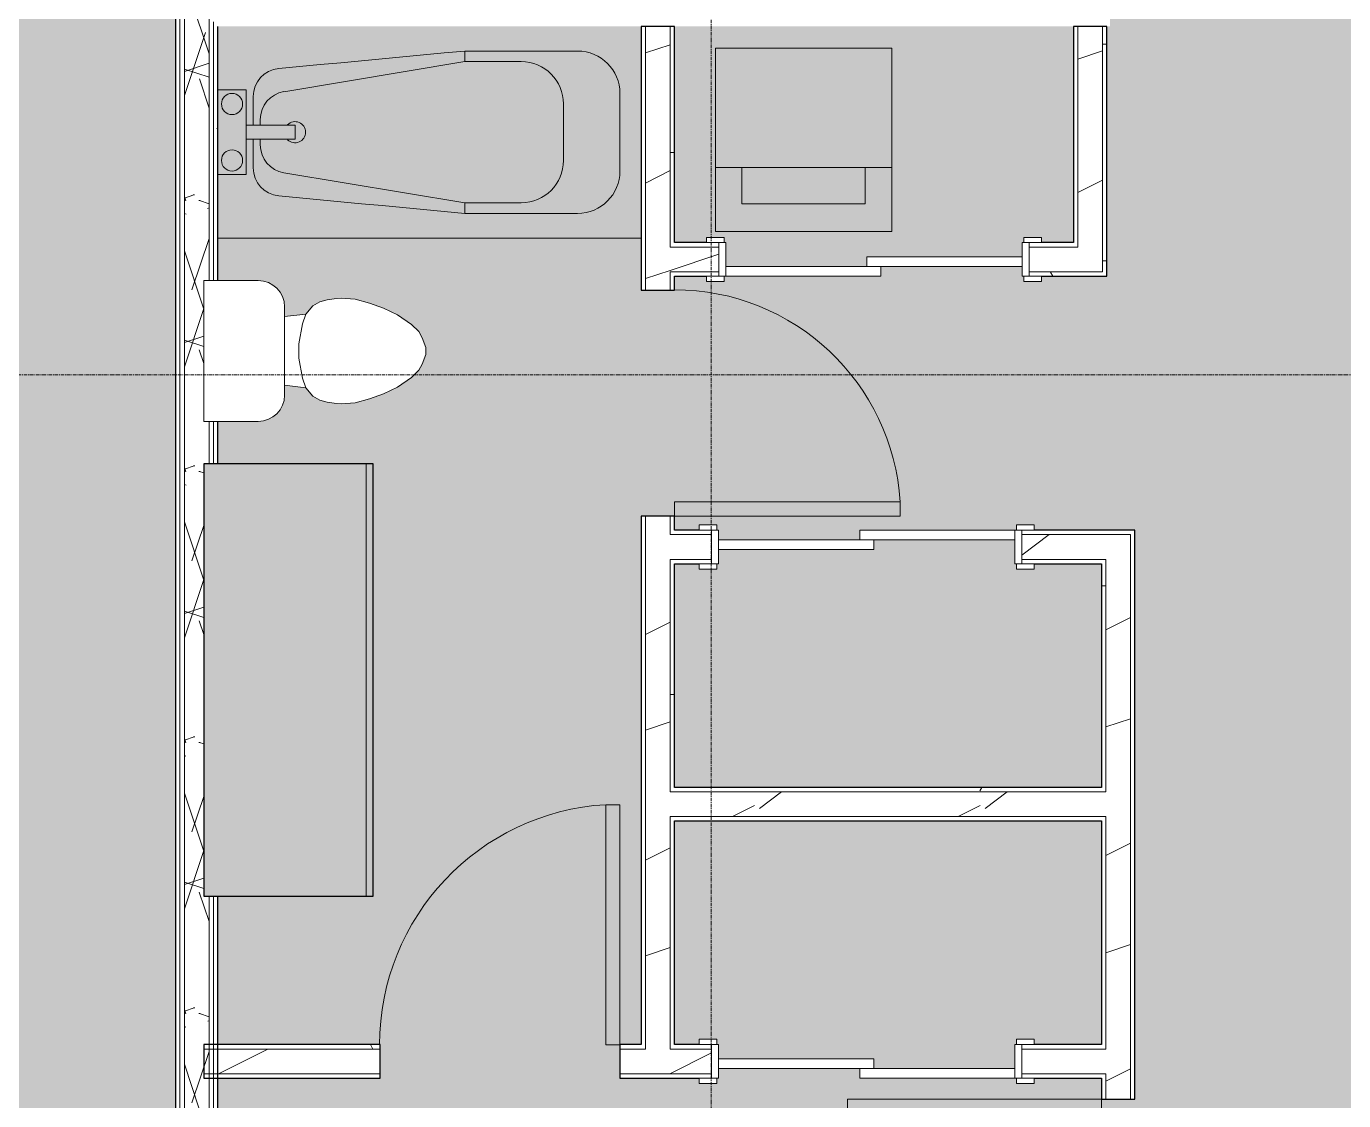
# Model space of a CAD drawing. Header units: inches. Extents: x -4414 to -113, y 9396 to 12816.
# Drawn here: x -3238.3 to -3051.5, y 11431.7 to 11584 of the extents above; entities that cross this region are included whole.
import ezdxf

# ---------------------------------------------------------------- set-up
doc = ezdxf.new("R2010")
doc.units = ezdxf.units.IN
doc.header["$MEASUREMENT"] = 0
doc.linetypes.add('Grid Line 1_2_', pattern=[0.875, 0.5, -0.125, 0.125, -0.125])
for name, color, linetype, lineweight in [('0-1', 7, 'Continuous', 5), ('0-2', 7, 'Continuous', 9), ('A-AREA-PATT-4', 254, 'Continuous', 9), ('A-AREA-PATT-6', 41, 'Continuous', 9), ('A-DOOR-1', 7, 'Continuous', 9), ('A-DOOR-2', 90, 'Continuous', 13), ('A-DOOR-FRAM-1', 90, 'Continuous', 13), ('A-WALL', 113, 'Continuous', 9), ('A-WALL-3', 250, 'Continuous', 25), ('A-WALL-4', 7, 'Continuous', 9), ('A-WALL-PATT-1', 8, 'Continuous', 9), ('A-WALL-PATT-2', 7, 'Continuous', 9), ('A-WALL-PATT-3', 111, 'Continuous', 9), ('I-WALL-1', 2, 'Continuous', 25), ('P-SANR-FIXT-1', 7, 'Continuous', 9), ('P-SANR-FIXT-2', 8, 'Continuous', 9), ('P-SANR-FIXT-3', 9, 'Continuous', 9), ('Q-CASE-1', 9, 'Continuous', 9), ('Q-CASE-2', 250, 'Continuous', 25), ('Q-CASE-3', 7, 'Continuous', 9), ('S-GRID-1', 1, 'Grid Line 1_2_', 9)]:
    doc.layers.add(name, color=color, linetype=linetype, lineweight=lineweight)
pattern_1 = [(0, (0, 0), (61.44, 15.36), [2.534, -43.546, 2.534, -43.546, -245.76]), (0, (0, 0), (61.44, 15.36), [-92.16, 2.534, -89.626, 2.534, -43.546, -107.52]), (0, (0, 0), (61.44, 15.36), [-230.4, 2.534, -28.186, 2.534, -74.266]), (120, (23.04, 7.68), (-44.02215, 45.5286), [2.534, -43.546, 2.534, -43.546, -245.76]), (120, (23.04, 7.68), (-44.02215, 45.5286), [-92.16, 2.534, -89.626, 2.534, -43.546, -107.52]), (120, (23.04, 7.68), (-44.02215, 45.5286), [-230.4, 2.534, -28.186, 2.534, -74.266]), (240, (30.72, 38.4), (-17.41785, -60.8886), [2.534, -43.546, 2.534, -43.546, -245.76]), (240, (30.72, 38.4), (-17.41785, -60.8886), [-92.16, 2.534, -89.626, 2.534, -43.546, -107.52]), (240, (30.72, 38.4), (-17.41785, -60.8886), [-230.4, 2.534, -28.186, 2.534, -74.266])]
pattern_2 = [(216.87, (12.795, 31.987), (95.9612857, 63.9749714), [15.994, -143.942]), (206.565, (31.987, 22.391), (-31.986981, -31.986924), [35.763, -35.763]), (198.435, (31.987, 6.397), (-63.974746, -31.987128), [20.231, -80.922])]

# ---------------------------------------------------------------- blocks, each defined once
blk = doc.blocks.new('Single-Flush - 32_ x 84_-1372862-FLOOR PLAN - 3RD FLOOR')
at = {"layer": 'A-DOOR-1'}
blk.add_arc((16, 2.37), 32.07, 93.5759, 180, dxfattribs=at)
at = {"layer": 'A-DOOR-2'}
for p, q in [((14, 2.37), (14, 34.38)), ((16, 34.38), (14, 34.38)), ((16, 2.37), (16, 34.38)), ((16, 2.37), (14, 2.37))]:
    blk.add_line(p, q, dxfattribs=at)
blk = doc.blocks.new('Stacked Washer and Dryer - 26_x25_ - Private-1372850-FLOOR PLAN - 3RD FLOOR')
at = {"layer": 'P-SANR-FIXT-2'}
blk.add_hatch(color=256, dxfattribs=at).paths.add_polyline_path([(26, -9.25), (26, 12.5), (0, 12.5), (0, -12.5), (26, -12.5)], flags=0)
at = {"layer": 'P-SANR-FIXT-1'}
for p, q in [((0, 12.5), (26, 12.5)), ((0, 12.5), (0, -12.5)), ((16.91, -12.5), (16.91, 12.5)), ((26, 12.5), (26, -12.5)), ((22.09, 8.75), (16.91, 8.75)), ((22.09, -8.75), (22.09, 8.75)), ((16.91, -8.75), (22.09, -8.75)), ((26, -12.5), (0, -12.5))]:
    blk.add_line(p, q, dxfattribs=at)
blk = doc.blocks.new('Single-Flush - 36_ x 84_-1372839-FLOOR PLAN - 3RD FLOOR')
at = {"layer": 'A-DOOR-1'}
blk.add_arc((18, 2.37), 36.07, 93.1789, 180, dxfattribs=at)
at = {"layer": 'A-DOOR-2'}
for p, q in [((16, 2.37), (16, 38.39)), ((18, 38.39), (16, 38.39)), ((18, 2.37), (18, 38.39)), ((18, 2.37), (16, 2.37))]:
    blk.add_line(p, q, dxfattribs=at)
blk = doc.blocks.new('Single-Flush - 34_ x 84_-1372840-FLOOR PLAN - 3RD FLOOR')
at = {"layer": 'A-DOOR-1'}
blk.add_arc((17, 2.37), 34.07, 93.3657, 180, dxfattribs=at)
at = {"layer": 'A-DOOR-2'}
for p, q in [((15, 2.37), (15, 36.38)), ((17, 36.38), (15, 36.38)), ((17, 2.37), (17, 36.38)), ((17, 2.37), (15, 2.37))]:
    blk.add_line(p, q, dxfattribs=at)
blk = doc.blocks.new('FOLDING_SLIDING CLOSET - 42_ x 80_-1372874-FLOOR PLAN - 3RD FLOOR')
at = {"layer": 'A-DOOR-1'}
for p, q in [((-21.25, 3), (-23.75, 3)), ((-23.75, 3), (-23.75, 2.25)), ((-23.75, 2.25), (-21.25, 2.25)), ((-21.25, 2.25), (-21.25, 3)), ((23.75, 3), (21.25, 3)), ((21.25, 3), (21.25, 2.25)), ((21.25, 2.25), (23.75, 2.25)), ((23.75, 2.25), (23.75, 3)), ((-21.25, -2.5), (-23.75, -2.5)), ((-23.75, -2.5), (-23.75, -3.25)), ((-23.75, -3.25), (-21.25, -3.25)), ((-21.25, -3.25), (-21.25, -2.5)), ((23.75, -2.5), (21.25, -2.5)), ((21.25, -2.5), (21.25, -3.25)), ((21.25, -3.25), (23.75, -3.25)), ((23.75, -3.25), (23.75, -2.5))]:
    blk.add_line(p, q, dxfattribs=at)
at = {"layer": 'A-DOOR-2'}
for p, q in [((1, 2.25), (-21, 2.25)), ((-21, 2.25), (-21, 0.88)), ((1, 0.88), (1, 2.25)), ((-21, 0.88), (1, 0.88)), ((21, 0.88), (-1, 0.88)), ((-1, 0.88), (-1, -0.5)), ((21, -0.5), (21, 0.88)), ((-1, -0.5), (21, -0.5))]:
    blk.add_line(p, q, dxfattribs=at)
at = {"layer": 'A-DOOR-FRAM-1'}
for p, q in [((-21, 2.25), (-22, 2.25)), ((-22, 2.25), (-22, -2.5)), ((-21, -2.5), (-21, 2.25)), ((21, 2.25), (21, -2.5)), ((22, 2.25), (21, 2.25)), ((22, -2.5), (22, 2.25)), ((-22, -2.5), (-21, -2.5)), ((21, -2.5), (22, -2.5))]:
    blk.add_line(p, q, dxfattribs=at)
blk = doc.blocks.new('Toilet-Domestic-3D - Toilet-Domestic-3D-1352612-FLOOR PLAN - 3RD FLOOR')
at = {"layer": 'P-SANR-FIXT-1'}
for p, q in [((-9.98, 19.48), (9.98, 19.48)), ((-9.98, 11.75), (-9.98, 19.48)), ((9.98, 19.48), (9.98, 11.75)), ((6.25, 8.02), (-6.25, 8.02)), ((-4.86, 8.02), (-5.21, 5)), ((4.86, 8.02), (5.21, 5)), ((-1, 6), (-3.84, 5.5)), ((1, 6), (-1, 6)), ((3.84, 5.5), (1, 6)), ((-6.4, 4), (-6.97, 3)), ((-5.21, 5), (-6.4, 4)), ((-3.84, 5.5), (-5.21, 5)), ((5.21, 5), (3.84, 5.5)), ((6.4, 4), (5.21, 5)), ((6.97, 3), (6.4, 4)), ((-7.24, 2), (-7.41, 1)), ((-6.97, 3), (-7.24, 2)), ((7.24, 2), (6.97, 3)), ((7.41, 1), (7.24, 2)), ((-7.41, 1), (-7.5, 0)), ((-7.5, 0), (-7.33, -1.99)), ((7.33, -1.99), (7.5, 0)), ((7.5, 0), (7.41, 1)), ((-7.33, -1.99), (-6.79, -4)), ((6.79, -4), (7.33, -1.99)), ((-6.79, -4), (-6.06, -6)), ((6.06, -6), (6.79, -4)), ((-6.06, -6), (-5.13, -8)), ((5.13, -8), (6.06, -6)), ((-5.13, -8), (-3.74, -10)), ((3.74, -10), (5.13, -8)), ((-3.74, -10), (-2.74, -11)), ((-2.74, -11), (-1.87, -11.5)), ((1.87, -11.5), (2.74, -11)), ((2.74, -11), (3.74, -10)), ((-1.87, -11.5), (-0.5, -12)), ((-0.5, -12), (0.5, -12)), ((0.5, -12), (1.87, -11.5))]:
    blk.add_line(p, q, dxfattribs=at)
for centre, start, end in [((-6.25, 11.75), 180, 270), ((6.25, 11.75), 270, 360)]:
    blk.add_arc(centre, 3.73, start, end, dxfattribs=at)
blk = doc.blocks.new('OD_CW_Base Cabinet - OD_CW_Base Cabinet-1372836-FLOOR PLAN - 3RD FLOOR')
at = {"layer": 'Q-CASE-1'}
for points in [[(61.99, 24), (0.74, 24), (0.74, 1), (61.99, 1)], [(61.99, 1), (0.74, 1), (0.74, 0), (61.99, 0)]]:
    blk.add_hatch(color=256, dxfattribs=at).paths.add_polyline_path(points, flags=0)
at = {"layer": 'Q-CASE-2'}
for p, q in [((61.99, 24), (0.74, 24)), ((0.74, 24), (0.74, 0)), ((61.99, 0), (61.99, 24)), ((0.74, 0), (61.99, 0))]:
    blk.add_line(p, q, dxfattribs=at)
at = {"layer": 'Q-CASE-3'}
for p, q in [((0.74, 1), (0.74, 24)), ((0.74, 24), (61.99, 24)), ((61.99, 24), (61.99, 1)), ((0.74, 0), (0.74, 1)), ((0.74, 1), (61.99, 1)), ((61.99, 1), (0.74, 1)), ((61.99, 0), (0.74, 0)), ((61.99, 1), (61.99, 0))]:
    blk.add_line(p, q, dxfattribs=at)
blk = doc.blocks.new('Bath Tub - Maestro - 60_x30_-V3-FLOOR PLAN - 3RD FLOOR')
at = {"layer": 'P-SANR-FIXT-3'}
for points in [[(60, 0), (60, 30), (0, 30), (0, 21), (4, 21), (4, 16), (5, 16), (5.06, 20.74), (5.21, 21.33), (5.48, 21.94), (5.83, 22.49), (6.27, 22.97), (6.79, 23.38), (7.36, 23.69), (7.98, 23.91), (9.35, 24.09), (35, 26.5), (51, 26.5), (52.55, 26.3), (54, 25.7), (55.24, 24.74), (56.2, 23.5), (56.8, 22.05), (57, 20.5), (57, 9.5), (56.91, 8.46), (56.64, 7.45), (56.2, 6.5), (55.6, 5.64), (54.86, 4.9), (54, 4.3), (53.05, 3.86), (52.04, 3.59), (51, 3.5), (35, 3.5), (7.98, 6.09), (7.36, 6.31), (6.79, 6.62), (6.27, 7.03), (5.83, 7.51), (5.48, 8.06), (5.21, 8.67), (5.05, 9.3), (5, 9.96), (5, 14), (4, 13.96), (4, 9), (0, 9), (0, 0), (51.07, 0)], [(9.35, 20.74), (35, 25), (35, 26.5), (8.63, 24.03), (9.17, 21.56)], [(43, 25), (51, 26.5), (35, 26.5), (35, 25), (41.38, 25)], [(49, 19), (57, 20.5), (56.8, 22.05), (56.2, 23.5), (55.24, 24.74), (54, 25.7), (52.55, 26.3), (51, 26.5), (43, 25), (44.64, 24.76), (46, 24.2), (47.24, 23.24), (48.2, 22), (48.8, 20.5)], [(35, 5), (43, 5), (44.64, 5.24), (46.03, 5.83), (47.28, 6.81), (48.2, 8), (48.8, 9.5), (49, 11), (49, 19), (48.8, 20.55), (48.16, 22.05), (47.24, 23.24), (46, 24.2), (44.55, 24.8), (43, 25), (35, 25), (9.06, 20.64), (8.03, 20.28), (6.82, 19.17), (6.24, 18.17), (6, 16.8), (6, 16), (10.94, 16), (10.94, 14), (6, 14), (6, 13.2), (6.24, 11.83), (6.98, 10.59), (8.03, 9.72), (9.35, 9.26), (30.07, 5.82)], [(6, 16.8), (6.24, 18.17), (6.98, 19.41), (8.03, 20.28), (9.35, 20.74), (8.63, 24.03), (7.98, 23.91), (7.35, 23.69), (6.74, 23.34), (6.27, 22.97), (5.72, 22.32), (5.48, 21.94), (5.21, 21.33), (5.05, 20.7), (5.05, 19.87), (5.92, 17.06)], [(57, 9.5), (57, 20.5), (49, 19), (49, 11), (56.91, 9.52)], [(6, 14), (10.94, 14), (10.94, 16), (4, 16), (4, 14), (5.32, 14)], [(8.63, 5.97), (9.35, 9.26), (7.98, 9.76), (6.95, 10.62), (6.24, 11.83), (6, 13.2), (5, 9.96), (5.05, 9.3), (5.24, 8.6), (5.72, 7.68), (5.87, 7.47), (6.33, 6.98), (6.79, 6.62), (7.36, 6.31), (8, 6.08)], [(51, 3.5), (52.26, 3.65), (53.05, 3.86), (54, 4.3), (55.12, 5.16), (55.72, 5.83), (56.34, 6.81), (56.76, 7.9), (56.93, 8.66), (57, 9.5), (49, 11), (48.8, 9.45), (48.12, 7.9), (47.24, 6.76), (46, 5.8), (44.55, 5.2), (43.07, 4.99), (50.51, 3.59)], [(35, 3.5), (35, 5), (9.35, 9.26), (8.63, 5.97), (33.41, 3.65)], [(35, 3.5), (51, 3.5), (43, 5), (35, 5), (35, 3.65)]]:
    blk.add_hatch(color=256, dxfattribs=at).paths.add_polyline_path(points, flags=0)
h = blk.add_hatch(color=256, dxfattribs=at)
h.paths.add_polyline_path([(0.94, 9), (4, 9), (4, 21), (0, 21), (0, 9), (0.93, 9)], flags=0)
h.paths.add_polyline_path([(2, 9.5), (1.61, 9.55), (1.25, 9.7), (0.93, 9.96), (0.7, 10.25), (0.55, 10.61), (0.5, 11), (0.55, 11.39), (0.7, 11.75), (0.94, 12.06), (1.25, 12.3), (1.61, 12.45), (2, 12.5), (2.39, 12.45), (2.75, 12.3), (3.06, 12.06), (3.33, 11.67), (3.45, 11.39), (3.5, 11), (3.45, 10.61), (3.3, 10.25), (3.06, 9.94), (2.75, 9.7), (2.39, 9.55)], flags=0)
h.paths.add_polyline_path([(2, 17.5), (1.61, 17.55), (1.25, 17.7), (0.93, 17.96), (0.7, 18.25), (0.55, 18.61), (0.5, 19), (0.55, 19.39), (0.7, 19.75), (0.94, 20.06), (1.25, 20.3), (1.61, 20.45), (2, 20.5), (2.39, 20.45), (2.75, 20.3), (3.06, 20.06), (3.3, 19.75), (3.45, 19.39), (3.5, 19), (3.33, 18.33), (3.3, 18.25), (3.02, 17.91), (2.75, 17.7), (2.39, 17.55)], flags=0)
h = blk.add_hatch(color=256, dxfattribs=at)
h.paths.add_polyline_path([(2, 9.5), (2.39, 9.55), (2.75, 9.7), (3.06, 9.94), (3.3, 10.25), (3.45, 10.61), (3.5, 11), (3.33, 11.67), (3.3, 11.75), (3.06, 12.06), (2.75, 12.3), (2.39, 12.45), (2, 12.5), (1.61, 12.45), (1.25, 12.3), (0.93, 12.04), (0.7, 11.75), (0.55, 11.39), (0.5, 11), (0.55, 10.61), (0.7, 10.25), (0.94, 9.94), (1.25, 9.7), (1.61, 9.55)], flags=0)
h.paths.add_polyline_path([(2, 17.5), (2.39, 17.55), (3.02, 17.91), (3.06, 17.94), (3.33, 18.33), (3.45, 18.61), (3.5, 19), (3.45, 19.39), (3.3, 19.75), (3.06, 20.06), (2.75, 20.3), (2.38, 20.45), (2, 20.5), (1.61, 20.45), (1.25, 20.3), (0.93, 20.04), (0.7, 19.75), (0.55, 19.39), (0.5, 19), (0.55, 18.61), (0.7, 18.25), (0.94, 17.94), (1.25, 17.7), (1.61, 17.55)], flags=0)
h = blk.add_hatch(color=256, dxfattribs=at)
h.paths.add_polyline_path([(5, 9.96), (6, 13.2), (6, 14), (5, 14), (5, 10.39)], flags=0)
h.paths.add_polyline_path([(5.54, 16), (6, 16), (6, 16.8), (5, 20.04), (5.05, 16), (5.21, 16)], flags=0)
at = {"layer": 'P-SANR-FIXT-1'}
for p, q in [((35, 26.5), (51, 26.5)), ((35, 26.5), (35, 25)), ((35, 25), (9.35, 20.74)), ((43, 25), (35, 25)), ((4, 21), (0, 21)), ((4, 16), (4, 21)), ((5, 16), (5, 20.04)), ((49, 11), (49, 19)), ((57, 20.5), (57, 9.5)), ((4, 14), (4, 16)), ((4, 16), (10.94, 16)), ((6, 16.8), (6, 16)), ((10.94, 14), (10.94, 16)), ((4, 9), (4, 14)), ((10.94, 14), (4, 14)), ((5, 9.96), (5, 14)), ((6, 14), (6, 13.2)), ((0, 9), (4, 9)), ((9.35, 9.26), (35, 5)), ((35, 3.5), (35, 5)), ((35, 5), (43, 5)), ((51, 3.5), (35, 3.5)), ((0, 0), (60, 0))]:
    blk.add_line(p, q, dxfattribs=at)
at = {"layer": 'P-SANR-FIXT-1', "flags": 128}
for points in [[(8.63, 24.03), (11.56, 24.3), (14.49, 24.58), (17.42, 24.85), (20.35, 25.13), (23.28, 25.4), (26.21, 25.68), (29.14, 25.95), (32.07, 26.23), (35, 26.5)], [(35, 3.5), (32.07, 3.77), (29.14, 4.05), (26.21, 4.32), (23.28, 4.6), (20.35, 4.87), (17.42, 5.15), (14.49, 5.42), (11.56, 5.7), (8.63, 5.97)]]:
    blk.add_lwpolyline(points, dxfattribs=at)
at = {"layer": 'P-SANR-FIXT-1'}
for centre, radius, start, end in [((51, 20.5), 6, 360, 90), ((43, 19), 6, 360, 90), ((9, 20.04), 4, 95.3558, 180), ((10, 16.8), 4, 99.4223, 180), ((2, 19), 1.5, 360, 180), ((2, 19), 1.5, 180, 360), ((10.94, 15), 1.5, 360, 135), ((10.94, 15), 1.5, 225, 360), ((10, 13.2), 4, 180, 260.5777), ((2, 11), 1.5, 360, 180), ((2, 11), 1.5, 180, 360), ((9, 9.96), 4, 180, 264.6442), ((43, 11), 6, 270, 0), ((51, 9.5), 6, 270, 360)]:
    blk.add_arc(centre, radius, start, end, dxfattribs=at)
blk = doc.blocks.new('FOLDING_SLIDING CLOSET - 42_ x 80_-1372875-FLOOR PLAN - 3RD FLOOR')
at = {"layer": 'A-DOOR-1'}
for p, q in [((-23.75, 3.25), (-21.25, 3.25)), ((-23.75, 2.5), (-23.75, 3.25)), ((-21.25, 2.5), (-23.75, 2.5)), ((-21.25, 3.25), (-21.25, 2.5)), ((21.25, 3.25), (23.75, 3.25)), ((21.25, 2.5), (21.25, 3.25)), ((23.75, 2.5), (21.25, 2.5)), ((23.75, 3.25), (23.75, 2.5)), ((-23.75, -2.25), (-21.25, -2.25)), ((-23.75, -3), (-23.75, -2.25)), ((-21.25, -3), (-23.75, -3)), ((-21.25, -2.25), (-21.25, -3)), ((21.25, -2.25), (23.75, -2.25)), ((21.25, -3), (21.25, -2.25)), ((23.75, -3), (21.25, -3)), ((23.75, -2.25), (23.75, -3))]:
    blk.add_line(p, q, dxfattribs=at)
at = {"layer": 'A-DOOR-2'}
for p, q in [((-1, 0.5), (21, 0.5)), ((-1, -0.88), (-1, 0.5)), ((21, 0.5), (21, -0.88)), ((-21, -0.88), (1, -0.88)), ((-21, -2.25), (-21, -0.88)), ((21, -0.88), (-1, -0.88)), ((1, -0.88), (1, -2.25)), ((1, -2.25), (-21, -2.25))]:
    blk.add_line(p, q, dxfattribs=at)
at = {"layer": 'A-DOOR-FRAM-1'}
for p, q in [((-22, 2.5), (-21, 2.5)), ((-22, -2.25), (-22, 2.5)), ((-21, 2.5), (-21, -2.25)), ((21, 2.5), (22, 2.5)), ((21, -2.25), (21, 2.5)), ((22, 2.5), (22, -2.25)), ((-21, -2.25), (-22, -2.25)), ((22, -2.25), (21, -2.25))]:
    blk.add_line(p, q, dxfattribs=at)
blk = doc.blocks.new('1750 Ox - Unit Layouts_rvt-1-FLOOR PLAN - 3RD FLOOR')
at = {"layer": 'A-WALL-PATT-1'}
h = blk.add_hatch(dxfattribs=at)
h.set_pattern_fill('FP_1', color=256, style=0, pattern_type=2)
h.set_pattern_definition(pattern_2)
h.paths.add_polyline_path([(-3147.06, 11439.06), (-3147.05, 11439.06), (-3147.05, 11514.59), (-3150.55, 11514.58), (-3150.55, 11439.06)], flags=0)
h.paths.add_polyline_path([(-3147.05, 11546.59), (-3147.05, 11583.99), (-3150.55, 11583.99), (-3150.55, 11546.59)], flags=0)
h = blk.add_hatch(dxfattribs=at)
h.set_pattern_fill('FP_1', color=256, style=0, pattern_type=2)
h.set_pattern_definition(pattern_2)
h.paths.add_polyline_path([(-3085.74, 11549.21), (-3085.74, 11583.99), (-3089.24, 11583.99), (-3089.24, 11549.21)], flags=0)
h = blk.add_hatch(dxfattribs=at)
h.set_pattern_fill('FP_1', color=256, style=0, pattern_type=2)
h.set_pattern_definition(pattern_2)
h.paths.add_polyline_path([(-3089.87, 11549.21), (-3089.24, 11549.28), (-3089.24, 11552.71), (-3096.15, 11552.71), (-3096.15, 11549.21)], flags=0)
h.paths.add_polyline_path([(-3146.42, 11549.21), (-3140.15, 11549.21), (-3140.15, 11552.71), (-3147.05, 11552.65), (-3147.05, 11549.21)], flags=0)
h = blk.add_hatch(dxfattribs=at)
h.set_pattern_fill('FP_1', color=256, style=0, pattern_type=2)
h.set_pattern_definition(pattern_2)
h.paths.add_polyline_path([(-3085.9, 11508.46), (-3081.77, 11508.46), (-3081.77, 11511.96), (-3097.17, 11511.96), (-3097.17, 11508.46)], flags=0)
h.paths.add_polyline_path([(-3141.17, 11508.46), (-3141.17, 11511.96), (-3147.05, 11511.89), (-3147.05, 11508.46), (-3146.42, 11508.46)], flags=0)
h = blk.add_hatch(dxfattribs=at)
h.set_pattern_fill('FP_1', color=256, style=0, pattern_type=2)
h.set_pattern_definition(pattern_2)
h.paths.add_polyline_path([(-3082.21, 11249.83), (-3081.77, 11249.83), (-3081.77, 11395.94), (-3085.27, 11395.94), (-3085.27, 11250.45), (-3082.28, 11250.45)], flags=0)
h.paths.add_polyline_path([(-3081.77, 11431.94), (-3081.77, 11508.46), (-3085.27, 11508.46), (-3085.27, 11431.94)], flags=0)
h = blk.add_hatch(dxfattribs=at)
h.set_pattern_fill('FP_1', color=256, style=0, pattern_type=2)
h.set_pattern_definition(pattern_2)
h.paths.add_polyline_path([(-3085.27, 11472.01), (-3085.27, 11475.51), (-3147.05, 11475.51), (-3147.05, 11472.01), (-3085.9, 11472.01)], flags=0)
h = blk.add_hatch(dxfattribs=at)
h.set_pattern_fill('FP_1', color=256, style=0, pattern_type=2)
h.set_pattern_definition(pattern_2)
h.paths.add_polyline_path([(-3211.17, 11435.56), (-3188.17, 11435.56), (-3188.17, 11439.06), (-3211.17, 11439.06), (-3211.17, 11438.78)], flags=0)
h.paths.add_polyline_path([(-3154.17, 11435.56), (-3141.17, 11435.56), (-3141.17, 11439.06), (-3154.17, 11439.06)], flags=0)
h.paths.add_polyline_path([(-3097.17, 11435.56), (-3085.27, 11435.56), (-3085.27, 11439.06), (-3097.17, 11439.06)], flags=0)
at = {"layer": 'A-WALL-PATT-2'}
h = blk.add_hatch(dxfattribs=at)
h.set_pattern_fill('FP_2', color=256, style=0, pattern_type=2)
h.set_pattern_definition(pattern_1)
h.paths.add_polyline_path([(-3147.05, 11439.69), (-3146.42, 11439.69), (-3146.42, 11472.01), (-3147.05, 11472.01), (-3147.05, 11471.52)], flags=0)
h.paths.add_polyline_path([(-3146.42, 11475.51), (-3146.42, 11508.46), (-3147.05, 11508.46), (-3147.05, 11475.51), (-3146.67, 11475.51)], flags=0)
h.paths.add_polyline_path([(-3147.05, 11511.96), (-3146.42, 11511.96), (-3146.42, 11514.59), (-3147.05, 11514.58), (-3147.05, 11512.59)], flags=0)
h.paths.add_polyline_path([(-3146.42, 11546.59), (-3146.42, 11549.21), (-3147.05, 11549.21), (-3147.05, 11546.59)], flags=0)
h.paths.add_polyline_path([(-3147.05, 11552.71), (-3146.42, 11552.71), (-3146.42, 11583.99), (-3147.05, 11583.99), (-3147.05, 11554.92)], flags=0)
h = blk.add_hatch(dxfattribs=at)
h.set_pattern_fill('FP_2', color=256, style=0, pattern_type=2)
h.set_pattern_definition(pattern_1)
h.paths.add_polyline_path([(-3085.12, 11548.59), (-3085.12, 11583.99), (-3085.74, 11583.99), (-3085.74, 11548.59)], flags=0)
h = blk.add_hatch(dxfattribs=at)
h.set_pattern_fill('FP_2', color=256, style=0, pattern_type=2)
h.set_pattern_definition(pattern_1)
h.paths.add_polyline_path([(-3096.15, 11548.59), (-3085.74, 11548.59), (-3085.74, 11549.21), (-3096.15, 11549.21)], flags=0)
h.paths.add_polyline_path([(-3140.15, 11548.59), (-3140.15, 11549.21), (-3146.42, 11549.21), (-3146.42, 11548.59), (-3140.63, 11548.59)], flags=0)
h = blk.add_hatch(dxfattribs=at)
h.set_pattern_fill('FP_2', color=256, style=0, pattern_type=2)
h.set_pattern_definition(pattern_1)
h.paths.add_polyline_path([(-3081.77, 11250.45), (-3081.15, 11250.45), (-3081.15, 11395.94), (-3081.77, 11395.94), (-3081.77, 11256.24)], flags=0)
h.paths.add_polyline_path([(-3081.77, 11431.94), (-3081.15, 11431.94), (-3081.15, 11511.96), (-3081.77, 11511.96), (-3081.77, 11471.52)], flags=0)
h = blk.add_hatch(dxfattribs=at)
h.set_pattern_fill('FP_2', color=256, style=0, pattern_type=2)
h.set_pattern_definition(pattern_1)
h.paths.add_polyline_path([(-3085.38, 11250.45), (-3085.27, 11250.45), (-3085.27, 11274.62), (-3085.9, 11274.62), (-3085.9, 11250.45)], flags=0)
h.paths.add_polyline_path([(-3085.9, 11278.12), (-3085.27, 11278.12), (-3085.27, 11395.94), (-3085.9, 11395.94), (-3085.9, 11278.74)], flags=0)
h.paths.add_polyline_path([(-3085.27, 11431.94), (-3085.27, 11435.56), (-3085.9, 11435.56), (-3085.9, 11431.94)], flags=0)
h.paths.add_polyline_path([(-3085.27, 11439.06), (-3085.27, 11472.01), (-3085.9, 11472.01), (-3085.9, 11439.06)], flags=0)
h.paths.add_polyline_path([(-3085.27, 11475.51), (-3085.27, 11507.84), (-3085.9, 11507.84), (-3085.9, 11475.51)], flags=0)
h = blk.add_hatch(dxfattribs=at)
h.set_pattern_fill('FP_2', color=256, style=0, pattern_type=2)
h.set_pattern_definition(pattern_1)
h.paths.add_polyline_path([(-3120.17, 11475.51), (-3085.9, 11475.51), (-3085.9, 11476.14), (-3146.42, 11476.14), (-3146.42, 11475.51), (-3137.38, 11475.51)], flags=0)
h = blk.add_hatch(dxfattribs=at)
h.set_pattern_fill('FP_2', color=256, style=0, pattern_type=2)
h.set_pattern_definition(pattern_1)
h.paths.add_polyline_path([(-3151.17, 11439.06), (-3150.55, 11439.06), (-3150.55, 11439.69), (-3154.17, 11439.69), (-3154.17, 11439.06)], flags=0)
h.paths.add_polyline_path([(-3211.17, 11439.06), (-3188.17, 11439.06), (-3188.17, 11439.69), (-3211.17, 11439.64)], flags=0)
h.paths.add_polyline_path([(-3146.42, 11439.06), (-3141.17, 11439.06), (-3141.17, 11439.69), (-3147.05, 11439.69), (-3147.05, 11439.06)], flags=0)
h.paths.add_polyline_path([(-3085.9, 11439.06), (-3085.9, 11439.69), (-3097.17, 11439.69), (-3097.17, 11439.06), (-3085.91, 11439.06)], flags=0)
at = {"layer": 'A-WALL-3'}
for p, q in [((-3151.17, 11583.99), (-3151.17, 11546.59)), ((-3146.42, 11583.99), (-3151.17, 11583.99)), ((-3146.42, 11553.34), (-3146.42, 11583.99)), ((-3089.87, 11583.99), (-3089.87, 11553.34)), ((-3085.12, 11583.99), (-3089.87, 11583.99)), ((-3085.12, 11548.59), (-3085.12, 11583.99)), ((-3141.9, 11553.34), (-3146.42, 11553.34)), ((-3089.87, 11553.34), (-3094.4, 11553.34)), ((-3146.42, 11546.59), (-3146.42, 11548.59)), ((-3146.42, 11548.59), (-3141.9, 11548.59)), ((-3094.4, 11548.59), (-3089.87, 11548.59)), ((-3089.87, 11548.59), (-3085.74, 11548.59)), ((-3085.74, 11548.59), (-3085.12, 11548.59)), ((-3151.17, 11546.59), (-3146.42, 11546.59)), ((-3151.17, 11514.59), (-3151.17, 11439.69)), ((-3146.42, 11514.59), (-3151.17, 11514.59)), ((-3146.42, 11512.59), (-3146.42, 11514.59)), ((-3142.92, 11512.59), (-3146.42, 11512.59)), ((-3081.15, 11512.59), (-3095.42, 11512.59)), ((-3081.15, 11511.96), (-3081.15, 11512.59)), ((-3081.15, 11507.84), (-3081.15, 11511.96)), ((-3146.42, 11507.84), (-3142.92, 11507.84)), ((-3146.42, 11476.14), (-3146.42, 11507.84)), ((-3095.42, 11507.84), (-3085.9, 11507.84)), ((-3085.9, 11507.84), (-3085.9, 11476.14)), ((-3081.15, 11431.94), (-3081.15, 11507.84)), ((-3085.9, 11476.14), (-3146.42, 11476.14)), ((-3146.42, 11439.69), (-3146.42, 11471.39)), ((-3146.42, 11471.39), (-3085.9, 11471.39)), ((-3085.9, 11471.39), (-3085.9, 11439.69)), ((-3188.17, 11439.69), (-3213.17, 11439.69)), ((-3213.17, 11439.69), (-3213.17, 11434.94)), ((-3188.17, 11434.94), (-3188.17, 11439.69)), ((-3151.17, 11439.69), (-3154.17, 11439.69)), ((-3154.17, 11439.69), (-3154.17, 11434.94)), ((-3142.92, 11439.69), (-3146.42, 11439.69)), ((-3085.9, 11439.69), (-3095.42, 11439.69)), ((-3213.17, 11434.94), (-3188.17, 11434.94)), ((-3154.17, 11434.94), (-3142.92, 11434.94)), ((-3095.42, 11434.94), (-3085.9, 11434.94)), ((-3085.9, 11434.94), (-3085.9, 11431.94)), ((-3085.9, 11431.94), (-3081.15, 11431.94))]:
    blk.add_line(p, q, dxfattribs=at)
at = {"layer": 'A-WALL-4'}
for p, q in [((-3150.55, 11546.59), (-3150.55, 11583.99)), ((-3147.05, 11552.71), (-3147.05, 11583.99)), ((-3089.24, 11552.71), (-3089.24, 11583.99)), ((-3085.74, 11549.21), (-3085.74, 11583.99)), ((-3146.42, 11552.71), (-3147.05, 11552.71)), ((-3140.15, 11552.71), (-3146.42, 11552.71)), ((-3089.87, 11552.71), (-3096.15, 11552.71)), ((-3089.24, 11552.71), (-3089.87, 11552.71)), ((-3147.05, 11546.59), (-3147.05, 11549.21)), ((-3146.42, 11549.21), (-3147.05, 11549.21)), ((-3140.15, 11549.21), (-3146.42, 11549.21)), ((-3089.87, 11549.21), (-3096.15, 11549.21)), ((-3089.24, 11549.21), (-3089.87, 11549.21)), ((-3085.74, 11549.21), (-3089.24, 11549.21)), ((-3150.55, 11439.69), (-3150.55, 11514.59)), ((-3147.05, 11511.96), (-3147.05, 11514.59)), ((-3146.42, 11511.96), (-3147.05, 11511.96)), ((-3141.17, 11511.96), (-3146.42, 11511.96)), ((-3081.77, 11511.96), (-3097.17, 11511.96)), ((-3081.77, 11511.96), (-3081.77, 11508.46)), ((-3146.42, 11508.46), (-3147.05, 11508.46)), ((-3147.05, 11475.51), (-3147.05, 11508.46)), ((-3141.17, 11508.46), (-3146.42, 11508.46)), ((-3085.27, 11508.46), (-3097.17, 11508.46)), ((-3085.27, 11508.46), (-3085.27, 11507.84)), ((-3081.77, 11508.46), (-3081.77, 11507.84)), ((-3085.27, 11507.84), (-3085.27, 11475.51)), ((-3081.77, 11507.84), (-3081.77, 11431.94)), ((-3146.42, 11475.51), (-3147.05, 11475.51)), ((-3146.42, 11475.51), (-3085.9, 11475.51)), ((-3085.9, 11475.51), (-3085.27, 11475.51)), ((-3147.05, 11439.69), (-3147.05, 11472.01)), ((-3146.42, 11472.01), (-3147.05, 11472.01)), ((-3146.42, 11472.01), (-3085.9, 11472.01)), ((-3085.9, 11472.01), (-3085.27, 11472.01)), ((-3085.27, 11472.01), (-3085.27, 11439.06)), ((-3213.17, 11439.06), (-3188.17, 11439.06)), ((-3154.17, 11439.06), (-3150.55, 11439.06)), ((-3150.55, 11439.06), (-3150.55, 11439.69)), ((-3147.05, 11439.06), (-3147.05, 11439.69)), ((-3147.05, 11439.06), (-3141.17, 11439.06)), ((-3097.17, 11439.06), (-3085.9, 11439.06)), ((-3085.9, 11439.06), (-3085.27, 11439.06)), ((-3213.17, 11435.56), (-3188.17, 11435.56)), ((-3154.17, 11435.56), (-3141.17, 11435.56)), ((-3097.17, 11435.56), (-3085.9, 11435.56)), ((-3085.9, 11435.56), (-3085.27, 11435.56)), ((-3085.27, 11435.56), (-3085.27, 11431.94))]:
    blk.add_line(p, q, dxfattribs=at)
at = {"layer": '0-2'}
for name, p in [('Bath Tub - Maestro - 60_x30_-V3-FLOOR PLAN - 3RD FLOOR', (-3211.17, 11553.99)), ('FOLDING_SLIDING CLOSET - 42_ x 80_-1372875-FLOOR PLAN - 3RD FLOOR', (-3118.15, 11550.84)), ('Single-Flush - 34_ x 84_-1372840-FLOOR PLAN - 3RD FLOOR', (-3171.17, 11437.31))]:
    blk.add_blockref(name, p, dxfattribs=at)
for name, p, rotation in [('Stacked Washer and Dryer - 26_x25_ - Private-1372850-FLOOR PLAN - 3RD FLOOR', (-3128.13, 11580.92), 269.999999999994), ('Toilet-Domestic-3D - Toilet-Domestic-3D-1352612-FLOOR PLAN - 3RD FLOOR', (-3193.7, 11537.99), 89.99999999999997), ('Single-Flush - 32_ x 84_-1372862-FLOOR PLAN - 3RD FLOOR', (-3148.8, 11530.59), 270.0000000000007), ('OD_CW_Base Cabinet - OD_CW_Base Cabinet-1372836-FLOOR PLAN - 3RD FLOOR', (-3189.17, 11460), 89.99999999999608), ('FOLDING_SLIDING CLOSET - 42_ x 80_-1372875-FLOOR PLAN - 3RD FLOOR', (-3119.17, 11510.34), 180), ('FOLDING_SLIDING CLOSET - 42_ x 80_-1372874-FLOOR PLAN - 3RD FLOOR', (-3119.17, 11437.19), 180), ('Single-Flush - 36_ x 84_-1372839-FLOOR PLAN - 3RD FLOOR', (-3083.52, 11413.94), 89.99999999999861)]:
    blk.add_blockref(name, p, dxfattribs=dict(at, rotation=rotation))

msp = doc.modelspace()

# ---------------------------------------------------------------- hatches: boundary and pattern name
at = {"layer": 'A-AREA-PATT-4'}
h = msp.add_hatch(color=256, dxfattribs=at)
h.paths.add_polyline_path([(-3378.9237, 11250.4519), (-3255.8138, 11250.4519), (-3255.8138, 11278.8894), (-3250.0563, 11278.8894), (-3250.0563, 11274.1394), (-3251.0638, 11274.1394), (-3251.0638, 11250.4519), (-3249.0487, 11250.4519), (-3249.0487, 11273.1394), (-3247.9389, 11273.1394), (-3247.8612, 11273.6394), (-3247.4086, 11273.6394), (-3247.4086, 11273.1394), (-3230.8634, 11273.1394), (-3230.7987, 11273.6394), (-3230.734, 11273.6394), (-3230.734, 11273.1394), (-3221.0487, 11273.1394), (-3221.0487, 11250.4519), (-3217.1737, 11250.4519), (-3217.1737, 11274.1394), (-3220.0563, 11274.1394), (-3220.0563, 11278.8894), (-3217.1737, 11278.8894), (-3217.1737, 11307.2432), (-3233.2987, 11307.2432), (-3233.2987, 11325.2432), (-3229.2987, 11325.2432), (-3229.2987, 11361.2432), (-3233.2987, 11361.2432), (-3233.2987, 11379.2432), (-3217.1737, 11379.2432), (-3217.1737, 11643.9894), (-3218.4237, 11643.9894), (-3218.4237, 11644.9894), (-3220.4237, 11644.9894), (-3220.4237, 11646.9269), (-3256.4237, 11646.9269), (-3256.4237, 11644.9894), (-3258.4237, 11644.9894), (-3258.4237, 11643.9894), (-3279.6737, 11643.9894), (-3279.6737, 11642.9894), (-3275.6737, 11642.9894), (-3275.6737, 11617.6144), (-3280.4237, 11617.6144), (-3280.4237, 11619.9894), (-3340.9237, 11619.9894), (-3340.9237, 11643.9894), (-3346.9475, 11643.9894), (-3346.9475, 11636.2632), (-3347.0745, 11635.2988), (-3347.4467, 11634.4001), (-3348.0389, 11633.6283), (-3348.8106, 11633.0362), (-3349.7093, 11632.6639), (-3351.302, 11632.537), (-3352.0621, 11632.537), (-3351.7144, 11629.5132), (-3350.5226, 11628.5132), (-3349.9558, 11627.5132), (-3349.598, 11626.0037), (-3349.4237, 11624.5132), (-3349.6778, 11622.2232), (-3350.136, 11620.5132), (-3350.8639, 11618.5132), (-3351.7965, 11616.5132), (-3353.184, 11614.5132), (-3354.184, 11613.5132), (-3355.05, 11613.0132), (-3356.4237, 11612.5132), (-3357.4237, 11612.5132), (-3358.7975, 11613.0132), (-3359.6635, 11613.5132), (-3360.6635, 11614.5132), (-3362.0509, 11616.5132), (-3362.9835, 11618.5132), (-3363.7115, 11620.5132), (-3364.2494, 11622.5208), (-3364.4237, 11624.5132), (-3364.2494, 11626.0037), (-3364.1596, 11626.5132), (-3363.8916, 11627.5132), (-3363.3249, 11628.5132), (-3362.1331, 11629.5132), (-3361.7854, 11632.537), (-3363.1737, 11632.537), (-3364.1382, 11632.6639), (-3365.0368, 11633.0362), (-3365.8086, 11633.6283), (-3366.5065, 11634.6555), (-3366.773, 11635.2988), (-3366.9, 11636.2632), (-3366.9, 11643.9894), (-3402.9237, 11643.9894), (-3402.9237, 11641.9894), (-3372.9237, 11641.9894), (-3372.9237, 11581.9894), (-3402.9237, 11581.9894), (-3402.9237, 11580.9894), (-3280.4237, 11580.9894), (-3280.4237, 11581.6144), (-3275.6737, 11581.6144), (-3275.6737, 11580.9894), (-3253.8737, 11580.9894), (-3253.8737, 11574.3845), (-3258.6237, 11574.3845), (-3258.6955, 11576.2394), (-3402.9237, 11576.2394), (-3402.9237, 11436.4997), (-3287.3737, 11436.4997), (-3287.3737, 11437.3747), (-3288.1237, 11437.3747), (-3288.1237, 11439.8747), (-3287.3737, 11439.8747), (-3287.3737, 11477.1247), (-3285.9987, 11477.1247), (-3285.9987, 11512.1247), (-3287.3737, 11512.1247), (-3287.4432, 11512.3747), (-3288.1237, 11512.3747), (-3288.1237, 11514.8747), (-3287.3737, 11514.8747), (-3287.3737, 11520.4997), (-3258.6237, 11520.4997), (-3258.6237, 11538.3845), (-3253.8737, 11538.3845), (-3253.8737, 11431.7497), (-3370.9237, 11431.7497), (-3370.9237, 11395.9997), (-3378.9237, 11395.9997), (-3378.9237, 11298.1247), (-3377.4956, 11298.1247), (-3377.2987, 11297.9278), (-3377.2987, 11297.0317), (-3377.0487, 11297.0317), (-3377.0487, 11293.1688), (-3376.7987, 11293.1688), (-3376.7987, 11291.464), (-3377.0487, 11291.464), (-3377.0487, 11281.9746), (-3376.7987, 11281.9746), (-3376.7987, 11281.3841), (-3377.0487, 11281.3114), (-3377.0487, 11280.7935), (-3376.7987, 11280.7935), (-3376.7987, 11280.203), (-3377.0487, 11280.203), (-3377.0487, 11279.6124), (-3376.7987, 11279.6124), (-3376.7987, 11279.0219), (-3377.0487, 11279.0219), (-3377.0487, 11278.4313), (-3376.7987, 11278.4313), (-3376.7987, 11277.8408), (-3377.0487, 11277.7692), (-3377.0487, 11275.2176), (-3377.2987, 11275.1965), (-3377.352, 11274.2683), (-3377.4956, 11274.1247), (-3378.9237, 11274.1247), (-3378.9237, 11256.2408)], flags=0)
h.paths.add_polyline_path([(-3295.2987, 11304.7535), (-3330.2987, 11304.7535), (-3330.2987, 11388.7535), (-3295.2987, 11388.7535), (-3295.2987, 11382.7535), (-3294.2987, 11382.7535), (-3294.2987, 11310.7535), (-3295.2987, 11310.7535)], flags=0)
h.paths.add_polyline_path([(-3253.9671, 11313.7535), (-3279.2987, 11313.7535), (-3279.2987, 11373.7535), (-3249.2987, 11373.7535), (-3249.2987, 11313.7535)], flags=0)
h.paths.add_polyline_path([(-3402.9237, 11395.9997), (-3400.9237, 11395.9997), (-3400.9237, 11431.7497), (-3402.9237, 11431.7497), (-3402.9237, 11428.4678)], flags=0)
h.paths.add_polyline_path([(-3282.6237, 11436.4997), (-3258.6237, 11436.4997), (-3258.6237, 11515.7497), (-3282.6237, 11515.7497), (-3282.6237, 11514.8747), (-3281.8737, 11514.8747), (-3281.8737, 11512.3747), (-3282.6237, 11512.3747), (-3282.6237, 11512.1247), (-3284.6237, 11512.1247), (-3284.6237, 11475.1247), (-3285.9987, 11475.1247), (-3285.9987, 11440.1247), (-3282.6237, 11440.1247), (-3282.6237, 11439.8747), (-3281.8737, 11439.8747), (-3281.8737, 11437.3747), (-3282.6237, 11437.3747)], flags=0)
h.paths.add_polyline_path([(-3400.6237, 11452.4053), (-3400.6237, 11470.4053), (-3382.6237, 11470.4053), (-3382.6237, 11452.4053), (-3394.4805, 11452.4053)], flags=0)
h.paths.add_polyline_path([(-3383.5265, 11473.3372), (-3400.6237, 11473.3372), (-3400.6237, 11533.3372), (-3321.6237, 11533.3372), (-3321.6237, 11473.3372), (-3382.6237, 11473.3372)], flags=0)
h.paths.add_polyline_path([(-3382.6237, 11536.3372), (-3400.6237, 11536.3372), (-3400.6237, 11554.3372), (-3382.6237, 11554.3372)], flags=0)
h.paths.add_polyline_path([(-3220.4237, 11608.9894), (-3222.1737, 11608.9894), (-3222.1737, 11644.9894), (-3220.4237, 11644.9894), (-3220.4237, 11625.9356)], flags=0)
at = {"layer": 'A-AREA-PATT-6'}
h = msp.add_hatch(color=256, dxfattribs=at)
h.paths.add_polyline_path([(-3104.2237, 11250.4519), (-3085.8987, 11250.4519), (-3085.8987, 11273.9937), (-3086.7487, 11273.9937), (-3086.7487, 11273.2437), (-3089.2487, 11273.2437), (-3089.2487, 11273.9937), (-3089.4987, 11273.9937), (-3089.4987, 11275.9937), (-3111.4987, 11275.9937), (-3111.4987, 11277.3687), (-3131.4987, 11277.3687), (-3131.4987, 11273.9937), (-3131.7487, 11273.9937), (-3131.7487, 11273.2437), (-3134.2487, 11273.2437), (-3134.2487, 11273.9937), (-3137.1237, 11273.9937), (-3137.1237, 11250.4519), (-3132.2237, 11250.4519), (-3132.2237, 11272.9019), (-3122.5384, 11272.9019), (-3122.4737, 11273.4019), (-3122.409, 11273.4019), (-3122.409, 11272.9019), (-3105.8639, 11272.9019), (-3105.7862, 11273.4019), (-3105.3336, 11273.4019), (-3105.3336, 11272.9019), (-3104.2237, 11272.9019), (-3104.2237, 11256.2408)], flags=0)
h.paths.add_polyline_path([(-3081.6737, 11644.9894), (-3079.9237, 11644.9894), (-3079.9237, 11608.9894), (-3081.6737, 11608.9894), (-3081.6737, 11644.6144)], flags=0)
h.paths.add_polyline_path([(-2929.1737, 11250.4519), (-2929.1737, 11300.7497), (-2945.2987, 11300.7497), (-2945.2987, 11318.7497), (-2941.2987, 11318.7497), (-2941.2987, 11354.7497), (-2945.2987, 11354.7497), (-2945.2987, 11372.7497), (-2929.1737, 11372.7497), (-2929.1737, 11514.3644), (-2961.2723, 11514.3644), (-2961.2723, 11503.4573), (-2977.7723, 11503.4573), (-2977.7723, 11514.3644), (-2985.2723, 11514.3644), (-2985.2723, 11503.4573), (-3001.7723, 11503.4573), (-3001.7723, 11514.3644), (-3009.2723, 11514.3644), (-3009.2723, 11503.4573), (-3025.7723, 11503.4573), (-3025.7723, 11514.3644), (-3042.6701, 11514.3644), (-3042.6701, 11550.3644), (-3035.1186, 11550.3644), (-3035.1186, 11551.7925), (-3034.9218, 11551.9894), (-3034.0257, 11551.9894), (-3034.0257, 11552.2394), (-3030.1627, 11552.2394), (-3030.1627, 11552.4894), (-3028.4579, 11552.4894), (-3028.4579, 11552.2394), (-3018.9686, 11552.2394), (-3018.9686, 11552.4894), (-3018.378, 11552.4894), (-3018.378, 11552.2394), (-3017.7875, 11552.2394), (-3017.7875, 11552.4894), (-3017.1969, 11552.4894), (-3017.1969, 11552.2394), (-3016.6064, 11552.2394), (-3016.6064, 11552.4894), (-3016.0158, 11552.4894), (-3016.0158, 11552.2394), (-3015.4253, 11552.2394), (-3015.4253, 11552.4894), (-3014.8347, 11552.4894), (-3014.8347, 11552.2394), (-3012.2115, 11552.2394), (-3012.1905, 11551.9894), (-3011.2622, 11551.9361), (-3011.1186, 11551.7925), (-3011.1186, 11550.3644), (-2953.1186, 11550.3644), (-2953.1186, 11581.4592), (-2953.4936, 11581.4592), (-2953.4936, 11605.4592), (-2953.1186, 11605.4592), (-2953.1186, 11619.9894), (-2989.3686, 11619.9894), (-2989.3686, 11611.9894), (-3025.1186, 11611.9894), (-3025.1186, 11641.9894), (-2989.3686, 11641.9894), (-2989.3686, 11643.9894), (-3043.6737, 11643.9894), (-3043.6737, 11644.9894), (-3045.6737, 11644.9894), (-3045.6737, 11646.9269), (-3081.6737, 11646.9269), (-3081.6737, 11644.9894), (-3083.6737, 11644.9894), (-3083.6737, 11643.9894), (-3084.6737, 11643.9894), (-3084.6737, 11583.9894), (-3085.1186, 11583.9894), (-3085.1186, 11548.5894), (-3094.3962, 11548.5894), (-3094.3962, 11547.8394), (-3096.8962, 11547.8394), (-3096.8962, 11548.5894), (-3097.1462, 11548.5894), (-3097.1462, 11549.9644), (-3117.1462, 11549.9644), (-3117.1462, 11548.5894), (-3139.3962, 11548.5894), (-3139.3962, 11547.8394), (-3141.8962, 11547.8394), (-3141.8962, 11548.5894), (-3146.4237, 11548.5894), (-3146.4237, 11546.5894), (-3151.1737, 11546.5894), (-3151.1737, 11553.9894), (-3211.1737, 11553.9894), (-3211.1737, 11547.9656), (-3205.4475, 11547.9656), (-3204.4831, 11547.8386), (-3203.5844, 11547.4664), (-3202.8127, 11546.8742), (-3202.2205, 11546.1025), (-3201.8483, 11545.2038), (-3201.7213, 11544.1631), (-3201.7213, 11542.8511), (-3198.6975, 11543.1988), (-3197.6975, 11544.3905), (-3196.6975, 11544.9573), (-3195.188, 11545.3151), (-3193.6975, 11545.4894), (-3191.7051, 11545.3151), (-3189.6975, 11544.7771), (-3187.6975, 11544.0492), (-3185.6975, 11543.1166), (-3183.6975, 11541.7292), (-3182.6975, 11540.7292), (-3182.1975, 11539.8631), (-3181.6975, 11538.4894), (-3181.6975, 11537.4894), (-3182.1975, 11536.1157), (-3182.6975, 11535.2496), (-3183.6975, 11534.2496), (-3185.6975, 11532.8622), (-3187.6975, 11531.9296), (-3190.5642, 11530.9694), (-3191.7051, 11530.6637), (-3193.6975, 11530.4894), (-3195.6754, 11530.7496), (-3195.6975, 11530.7535), (-3196.6975, 11531.0215), (-3197.6975, 11531.5883), (-3198.6975, 11532.78), (-3201.7213, 11533.1277), (-3201.7213, 11531.7394), (-3201.8483, 11530.775), (-3202.2205, 11529.8763), (-3202.8127, 11529.1046), (-3203.5844, 11528.5124), (-3204.4831, 11528.1401), (-3205.4475, 11528.0132), (-3211.1737, 11528.0132), (-3211.1737, 11521.9894), (-3189.1737, 11521.9894), (-3189.1737, 11460.7394), (-3211.1737, 11460.7394), (-3211.1737, 11439.6894), (-3188.1737, 11439.6894), (-3188.1737, 11434.9394), (-3211.1737, 11434.9394), (-3211.1289, 11392.7437), (-3131.6289, 11392.7437), (-3131.6289, 11314.7437), (-3211.1737, 11314.7437), (-3211.1737, 11250.4519), (-3141.8737, 11250.4519), (-3141.8737, 11278.7437), (-3134.2487, 11278.7437), (-3134.2487, 11279.4937), (-3131.7487, 11279.4937), (-3131.7487, 11278.7437), (-3109.4987, 11278.7437), (-3109.4987, 11277.3687), (-3089.4987, 11277.3687), (-3089.4987, 11278.7437), (-3089.2487, 11278.7437), (-3089.2487, 11279.4937), (-3086.7487, 11279.4937), (-3086.7487, 11278.7437), (-3085.8987, 11278.7437), (-3085.8987, 11395.9394), (-3081.1487, 11395.9394), (-3081.1487, 11250.4519), (-2962.5084, 11250.4519)], flags=0)
h.paths.add_polyline_path([(-3038.2987, 11291.2394), (-3042.2987, 11291.2394), (-3042.2987, 11375.2394), (-3007.2987, 11375.2394), (-3007.2987, 11369.2394), (-3006.2987, 11369.2394), (-3006.2987, 11297.2394), (-3007.2987, 11297.2394), (-3007.2987, 11291.2394), (-3034.7987, 11291.2394)], flags=0)
h.paths.add_polyline_path([(-3193.1289, 11294.8119), (-3211.1289, 11294.8119), (-3211.1289, 11312.8119), (-3193.1289, 11312.8119), (-3193.1289, 11302.7399)], flags=0)
h.paths.add_polyline_path([(-2961.2987, 11306.2394), (-2991.2987, 11306.2394), (-2991.2987, 11366.2394), (-2961.2987, 11366.2394), (-2961.2987, 11317.7497)], flags=0)
h.paths.add_polyline_path([(-2960.9737, 11386.3026), (-2996.9737, 11386.3026), (-2996.9737, 11387.3026), (-3002.9737, 11387.3026), (-3002.9737, 11422.3026), (-2954.9737, 11422.3026), (-2954.9737, 11387.3026), (-2960.9737, 11387.3026)], flags=0)
h.paths.add_polyline_path([(-3211.1289, 11396.7437), (-3211.1289, 11414.7437), (-3193.1289, 11414.7437), (-3193.1289, 11396.7437), (-3195.6754, 11396.7437)], flags=0)
h.paths.add_polyline_path([(-3081.7737, 11431.9394), (-3085.8987, 11431.9394), (-3085.8987, 11434.9394), (-3095.4237, 11434.9394), (-3095.4237, 11434.1894), (-3097.9237, 11434.1894), (-3097.9237, 11434.9394), (-3120.1737, 11434.9394), (-3120.1737, 11436.3144), (-3140.1737, 11436.3144), (-3140.1737, 11434.9394), (-3140.4237, 11434.9394), (-3140.4237, 11434.1894), (-3142.9237, 11434.1894), (-3142.9237, 11434.9394), (-3154.1737, 11434.9394), (-3154.1737, 11439.6894), (-3151.1737, 11439.6894), (-3151.1737, 11514.5894), (-3146.4237, 11514.5813), (-3146.4237, 11512.5894), (-3142.9237, 11512.5894), (-3142.9237, 11513.3394), (-3140.4237, 11513.3394), (-3140.4237, 11512.5894), (-3140.1737, 11512.5894), (-3140.1737, 11511.2144), (-3120.1737, 11511.2144), (-3120.1737, 11512.5894), (-3097.9237, 11512.5894), (-3097.9237, 11513.3394), (-3095.4237, 11513.3394), (-3095.4237, 11512.5894), (-3081.1487, 11512.5894), (-3081.1487, 11431.9394)], flags=0)
h.paths.add_polyline_path([(-3118.1737, 11436.3144), (-3098.1737, 11436.3144), (-3098.1737, 11439.6894), (-3097.9237, 11439.6894), (-3097.9237, 11440.4394), (-3095.4237, 11440.4394), (-3095.4237, 11439.6894), (-3085.8987, 11439.6894), (-3085.8987, 11471.3894), (-3146.4237, 11471.3894), (-3146.4237, 11439.6894), (-3142.9237, 11439.6894), (-3142.9237, 11440.4394), (-3140.4237, 11440.4394), (-3140.4237, 11439.6894), (-3140.1737, 11439.6894), (-3140.1737, 11437.6894), (-3118.1737, 11437.6894)], flags=0)
h.paths.add_polyline_path([(-3137.3836, 11476.1394), (-3085.8987, 11476.1394), (-3085.8987, 11507.8394), (-3095.4237, 11507.8394), (-3095.4237, 11507.0894), (-3097.9237, 11507.0894), (-3097.9237, 11507.8394), (-3098.1737, 11507.8394), (-3098.1737, 11511.2144), (-3118.1737, 11511.2144), (-3118.1737, 11509.8394), (-3140.1737, 11509.8394), (-3140.1737, 11507.8394), (-3140.4237, 11507.8394), (-3140.4237, 11507.0894), (-3142.9237, 11507.0894), (-3142.9237, 11507.8394), (-3146.4237, 11507.8394), (-3146.4237, 11476.1394), (-3140.1737, 11476.1394)], flags=0)
h.paths.add_polyline_path([(-3139.1462, 11549.9644), (-3119.1462, 11549.9644), (-3119.1462, 11551.3394), (-3097.1462, 11551.3394), (-3097.1462, 11553.3394), (-3096.8962, 11553.3394), (-3096.8962, 11554.0894), (-3094.3962, 11554.0894), (-3094.3962, 11553.3394), (-3089.8686, 11553.3394), (-3089.8686, 11583.9894), (-3146.4237, 11583.9894), (-3146.4237, 11553.3394), (-3141.8962, 11553.3394), (-3141.8962, 11554.0894), (-3139.3962, 11554.0894), (-3139.3962, 11553.3394), (-3139.1462, 11553.3394)], flags=0)
h.paths.add_polyline_path([(-3119.1462, 11554.9237), (-3140.6289, 11554.9237), (-3140.6289, 11580.9237), (-3115.6289, 11580.9237), (-3115.6289, 11554.9237), (-3117.1462, 11554.9237)], flags=0)
at = {"layer": 'A-WALL-PATT-3'}
h = msp.add_hatch(dxfattribs=at)
h.set_pattern_fill('FP_9', color=256, style=0, pattern_type=2)
h.set_pattern_definition([(161.57, (0.96, 0.96), (-7.6802237, -0.0009796), [0, -54.643, 6.067, 0]), (18.43, (-0.96, 0.96), (-7.6802237, 0.0009796), [0, -54.643, 6.067, 0]), (108.43, (0.96, 0.96), (3.8382953, -19.2013653), [18.211, -42.499]), (71.57, (-0.96, 0.96), (3.8382953, 19.2013653), [18.211, -42.499])])
h.paths.add_polyline_path([(-3212.4237, 11249.8269), (-3212.4237, 11460.7394), (-3213.1737, 11460.7394), (-3213.1737, 11521.9894), (-3212.4237, 11521.9894), (-3212.4237, 11528.0132), (-3213.1737, 11528.0132), (-3213.1737, 11547.9656), (-3212.4237, 11547.9656), (-3212.4237, 11645.2394), (-3215.9237, 11645.2394), (-3215.9237, 11249.8269), (-3212.4249, 11249.8269)], flags=0)
h = msp.add_hatch(dxfattribs=at)
h.set_pattern_fill('FP_2', color=256, style=0, pattern_type=2)
h.set_pattern_definition(pattern_1)
h.paths.add_polyline_path([(-3212.4237, 11249.8269), (-3211.7987, 11249.9122), (-3211.7987, 11460.7394), (-3212.4237, 11460.7394), (-3212.4237, 11250.4519)], flags=0)
h.paths.add_polyline_path([(-3212.4237, 11521.9894), (-3211.7987, 11521.9894), (-3211.7987, 11528.0132), (-3212.4237, 11528.0132)], flags=0)
h.paths.add_polyline_path([(-3211.8673, 11547.9656), (-3211.7987, 11547.9656), (-3211.7987, 11585.2394), (-3212.4237, 11585.2394), (-3212.4237, 11547.9656)], flags=0)
h.paths.add_polyline_path([(-3212.4237, 11588.7394), (-3211.7987, 11588.7394), (-3211.7987, 11644.6144), (-3212.4237, 11644.6144), (-3212.4237, 11589.3579)], flags=0)
h = msp.add_hatch(dxfattribs=at)
h.set_pattern_fill('FP_2', color=256, style=0, pattern_type=2)
h.set_pattern_definition(pattern_1)
h.paths.add_polyline_path([(-3211.7987, 11250.4519), (-3211.1737, 11250.4519), (-3211.1737, 11314.7437), (-3211.6289, 11314.7437), (-3211.6289, 11392.7437), (-3211.1737, 11392.7437), (-3211.1737, 11460.7394), (-3211.7987, 11460.7394), (-3211.7987, 11256.2408)], flags=0)
h.paths.add_polyline_path([(-3211.2899, 11521.9894), (-3211.1737, 11521.9894), (-3211.1737, 11528.0132), (-3211.7987, 11528.0132), (-3211.7987, 11521.9894)], flags=0)
h.paths.add_polyline_path([(-3211.7987, 11547.9656), (-3211.1737, 11547.9656), (-3211.1737, 11584.6144), (-3211.7987, 11584.6144), (-3211.7987, 11556.6832)], flags=0)
h.paths.add_polyline_path([(-3211.1737, 11589.3644), (-3211.1737, 11643.9894), (-3211.7987, 11643.9829), (-3211.7987, 11589.3644)], flags=0)

# ---------------------------------------------------------------- linework, layer by layer
at = {"layer": 'A-WALL'}
for p, q in [((-3216.5487, 11249.8269), (-3216.5487, 11644.6144)), ((-3215.9237, 11249.8269), (-3215.9237, 11645.2394)), ((-3212.4237, 11547.9656), (-3212.4237, 11585.2394)), ((-3211.7987, 11547.9656), (-3211.7987, 11584.6144)), ((-3212.4237, 11521.9894), (-3212.4237, 11528.0132)), ((-3211.7987, 11521.9894), (-3211.7987, 11528.0132)), ((-3212.4237, 11249.8269), (-3212.4237, 11460.7394)), ((-3211.7987, 11249.8269), (-3211.7987, 11460.7394))]:
    msp.add_line(p, q, dxfattribs=at)
at = {"layer": 'I-WALL-1'}
for p, q in [((-3217.1737, 11643.9894), (-3217.1737, 11379.2432)), ((-3211.1737, 11547.9656), (-3211.1737, 11583.9894)), ((-3211.1737, 11521.9894), (-3211.1737, 11528.0132)), ((-3211.1737, 11392.7437), (-3211.1737, 11460.7394))]:
    msp.add_line(p, q, dxfattribs=at)
at = {"layer": 'S-GRID-1'}
for p, q in [((-3141.2237, 9836.1797), (-3141.2237, 12413.7371)), ((-464.451, 11534.5894), (-4316.3408, 11534.5894))]:
    msp.add_line(p, q, dxfattribs=at)

# ---------------------------------------------------------------- block references
at = {"layer": '0-1'}
msp.add_blockref('1750 Ox - Unit Layouts_rvt-1-FLOOR PLAN - 3RD FLOOR', (0, 0), dxfattribs=at)

doc.saveas('drawing.dxf')
